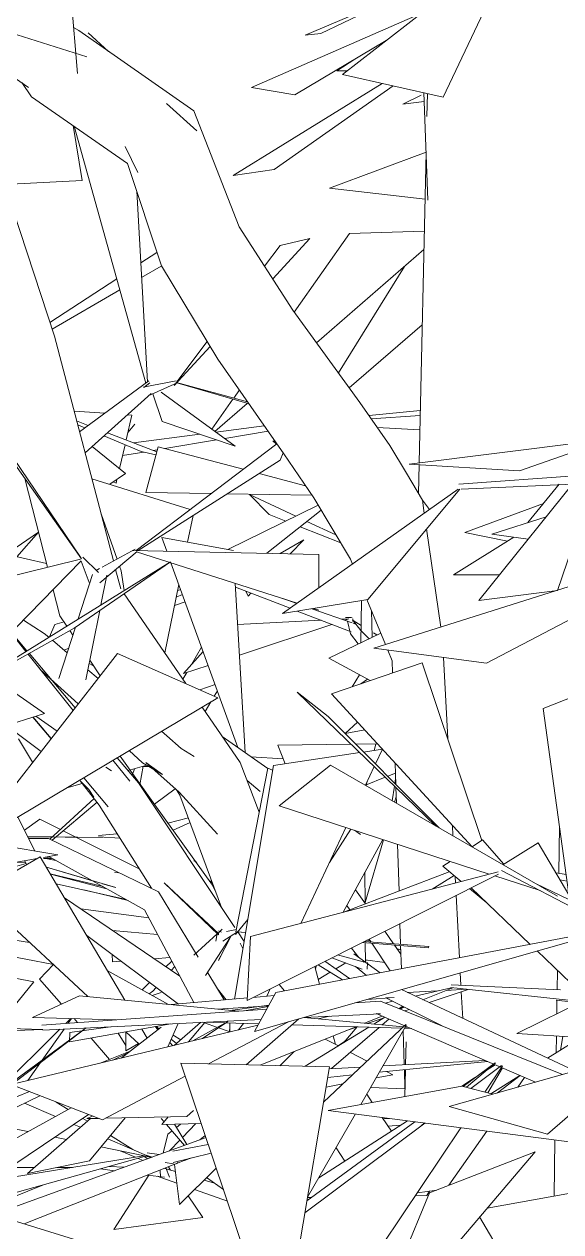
# Model space of a CAD drawing. Header units: millimetres. Extents: x 78096 to 288885, y -20632 to 149556.
# Drawn here: x 250580 to 250810, y 94687 to 95204 of the extents above; entities that cross this region are included whole.
import ezdxf

# ---------------------------------------------------------------- set-up
doc = ezdxf.new("R2010")
doc.units = ezdxf.units.MM
doc.layers.add('G-IMPT', color=8, linetype='Continuous', lineweight=9)
doc.layers.add('L-PLNT', color=71, linetype='Continuous', lineweight=9)

# ---------------------------------------------------------------- blocks, each defined once
blk = doc.blocks.new('ZZ-V - Tree Broadleaf 1 - 3dtree rotund SIMPLU-4826059-TOMH A-A')
at = {"layer": 'G-IMPT'}
for p, q in [((25019.56, 95182.87), (25088.32, 95236.52)), ((25092.55, 95236.17), (25062.75, 95173.19)), ((25019.56, 95182.87), (25062.75, 95173.19)), ((25048.18, 95015.93), (25134.34, 95026.65)), ((25133.22, 95026.26), (25078.02, 94957.4)), ((25095.38, 95012.94), (25134.34, 95026.65)), ((25111.63, 94961.78), (25133.82, 95027.01)), ((25048.18, 95015.93), (25095.38, 95012.94)), ((25121.02, 95011.04), (25069.37, 95007.24)), ((24993.91, 94951.86), (25069.18, 95005.15)), ((25030.42, 94957.94), (25069.8, 95005.2)), ((25118.06, 95007.34), (25070.37, 95005.14)), ((25098.98, 94990.81), (25112.38, 95007.24)), ((25072.02, 94986.52), (25105.68, 94999.02)), ((25106.79, 94993.29), (25083.52, 94985.88)), ((25033.06, 94936.97), (25183, 94984.4)), ((25067.18, 94968.44), (25093.01, 94984.56)), ((25072.02, 94986.52), (25090.32, 94982.88)), ((25183.27, 94983.93), (25081.2, 94930.56)), ((25099.11, 94983.71), (25083.52, 94985.88)), ((25086.86, 94968.43), (25067.18, 94968.44)), ((25030.42, 94957.94), (24993.91, 94951.86)), ((25111.63, 94961.78), (25078.02, 94957.4)), ((25033.06, 94936.97), (25081.2, 94930.56)), ((25105.53, 94911.18), (25146.85, 94927.46)), ((25105.53, 94911.18), (25117.13, 94827.31)), ((24992.38, 94869.52), (25014.47, 94886.9)), ((25014.47, 94886.9), (25111.7, 94830.69)), ((24992.38, 94869.52), (25082.44, 94840.21)), ((25079.59, 94854.82), (25075.09, 94851.85)), ((25079.59, 94854.82), (25088.67, 94844.43)), ((25088.31, 94844.21), (25103.37, 94853.59)), ((25103.37, 94853.59), (25116.57, 94831.35)), ((25065.69, 94845.66), (25062.53, 94843.58)), ((25070.4, 94837.06), (25062.53, 94843.58)), ((25086.36, 94840.25), (24978.79, 94786.08)), ((24980.14, 94813.43), (25086.22, 94841.2)), ((25084.77, 94839.45), (25104.27, 94833.11)), ((25087.64, 94841.68), (25206.13, 94780.26)), ((25081.43, 94827.92), (25074.04, 94834.05)), ((25074.7, 94834.38), (25100.02, 94810.09)), ((25102.19, 94836.19), (25116.87, 94829.14)), ((24980.14, 94813.43), (24978.79, 94786.08)), ((24981.84, 94772.74), (25136.39, 94816.82)), ((24991.02, 94789.45), (25136.17, 94816.93)), ((25102.94, 94807.28), (25147.14, 94764.9)), ((24906.89, 94788.04), (24886.79, 94778.8)), ((24906.89, 94788.04), (24975.1, 94781.48)), ((24978.84, 94787.16), (24946.18, 94784.26)), ((24990.32, 94788.18), (24981.37, 94787.38)), ((24991.02, 94789.45), (24981.84, 94772.74)), ((25041.73, 94787.26), (25030.08, 94786.5)), ((25041.73, 94787.26), (25038.1, 94787.24)), ((25038.1, 94787.24), (25062.29, 94775.13)), ((25044.79, 94790.7), (25119.06, 94755.89)), ((24987.11, 94782.33), (24890.72, 94775.5)), ((24987.89, 94783.76), (24966.13, 94782.34)), ((24988.08, 94784.11), (24971.47, 94781.83)), ((24977.57, 94781.66), (24987.73, 94783.47)), ((25035.82, 94785.78), (25024.82, 94785)), ((25035.82, 94785.78), (25113.82, 94754.4)), ((25043.8, 94782.57), (25045.43, 94783.58)), ((25045.7, 94783.44), (25044.41, 94782.33)), ((24886.79, 94778.8), (24922.55, 94777.76)), ((24984.68, 94777.91), (24891.22, 94773.37)), ((24901.04, 94776.24), (24903.15, 94778.32)), ((24902.01, 94776.3), (24903.42, 94778.32)), ((24902.61, 94768.29), (24946.04, 94776.03)), ((24944.74, 94766.14), (24949.14, 94776.18)), ((24947.49, 94766.81), (24958.77, 94776.65)), ((24953.6, 94768.28), (24960.59, 94776.65)), ((24955.38, 94768.7), (24970.47, 94777)), ((24959.44, 94776.69), (24983.62, 94775.98)), ((24959.54, 94769.71), (24970.47, 94777)), ((24962.17, 94758.89), (24996.09, 94776.81)), ((24975.01, 94773.43), (24977.22, 94776.17)), ((24978.26, 94758.49), (25000.84, 94778.16)), ((24996.32, 94776.87), (24995.15, 94776.31)), ((25003.04, 94778.79), (25045.62, 94774.69)), ((25035.83, 94780.4), (25003.11, 94778.81)), ((25011.47, 94742.44), (25046.73, 94775.74)), ((25027.42, 94741.49), (25047.02, 94775.62)), ((25032.98, 94775.91), (25037.73, 94778.84)), ((25034.06, 94780.42), (25102.19, 94751.08)), ((25034.06, 94780.42), (25035.83, 94780.4)), ((25039.49, 94778.08), (25036.57, 94775.57)), ((25107.43, 94761.34), (25133.66, 94777.83)), ((24891.16, 94773.65), (24830.44, 94775.29)), ((24838.86, 94722.37), (24909.69, 94774.27)), ((24909.7, 94774.27), (24839.78, 94721.27)), ((24840.82, 94771.62), (24891.17, 94773.61)), ((24868.99, 94744.45), (24898.51, 94773.72)), ((24877.66, 94750), (24983.31, 94775.43)), ((24890.95, 94760.54), (24900.26, 94773.81)), ((24902.61, 94768.29), (24902.82, 94772.39)), ((24920.19, 94774.78), (24902.82, 94772.39)), ((24924.78, 94761.34), (24941.92, 94774.65)), ((24997.86, 94775.57), (25045.09, 94774.19)), ((25003.64, 94757.85), (25030.86, 94774.61)), ((25035.31, 94774.48), (25014.88, 94756.85)), ((25046.19, 94774.16), (25049.12, 94774.08)), ((25046.45, 94774.62), (25047.85, 94774.48)), ((25036.91, 94758.01), (25080.71, 94760.33)), ((25146.39, 94763.69), (25065.33, 94740.56)), ((25107.43, 94728.8), (25147.69, 94763.8)), ((24884.75, 94751.7), (24890.22, 94759.5)), ((25014.02, 94757.59), (24950.34, 94759.19)), ((24950.34, 94759.19), (24978.49, 94675.69)), ((25014.02, 94757.59), (25000.43, 94676.99)), ((25013.89, 94756.8), (25027.43, 94757.51)), ((25035.35, 94755.29), (25081.81, 94759.86)), ((25071.22, 94749.25), (25085.01, 94759.38)), ((25085.09, 94759.34), (25072.72, 94748.85)), ((25087.74, 94758.21), (25074.6, 94748.35)), ((25080.49, 94746.78), (25088.05, 94758.07)), ((25081.61, 94756.39), (25084.92, 94758.52)), ((25081.81, 94746.43), (25088.15, 94757.13)), ((24877.66, 94750), (24916.69, 94734.88)), ((24916.69, 94734.88), (24952.21, 94753.64)), ((25013.27, 94753.12), (25023.88, 94754.16)), ((25070.7, 94749.4), (25076.32, 94753)), ((25083.13, 94746.07), (25095.61, 94753.92)), ((25086.03, 94746.47), (25095.64, 94753.9)), ((25094.62, 94748.92), (25097.53, 94753.09)), ((25070.7, 94749.39), (25013.46, 94738.94)), ((25070.7, 94749.39), (25083.91, 94745.86)), ((24853.31, 94712.57), (24903.3, 94740.06)), ((25107.43, 94728.8), (25065.33, 94740.56)), ((24870.43, 94710.21), (24910.8, 94737.16)), ((24884.66, 94711.92), (24911.6, 94735.44)), ((24912.4, 94736.54), (24910.04, 94735.41)), ((24915.03, 94735.52), (24910.04, 94735.41)), ((24911.13, 94717.37), (24926.49, 94735.78)), ((24952.88, 94736.37), (24918.05, 94735.59)), ((24942.15, 94732.84), (24944.86, 94736.19)), ((24952.88, 94736.37), (24955.73, 94738.86)), ((25004.61, 94701.76), (25025.09, 94737.42)), ((25009.38, 94710.07), (25047.48, 94734.5)), ((25197.35, 94714.96), (25013.46, 94738.94)), ((24942.15, 94732.84), (24959.05, 94733.35)), ((25054.84, 94733.54), (25003.47, 94695.02)), ((25004.34, 94700.17), (25050.57, 94734.1)), ((25036.57, 94681.14), (25070.29, 94731.53)), ((25054.7, 94733.56), (25053.44, 94732.49)), ((25065.19, 94706.86), (25081.43, 94730.07)), ((25102.07, 94721.23), (25056.82, 94703.6)), ((25102.07, 94721.23), (25058.5, 94669.98)), ((24911.13, 94717.37), (24884.66, 94711.92)), ((25044.25, 94673.41), (25056.82, 94703.6)), ((25059.98, 94704.83), (25051.67, 94703.7)), ((25055.73, 94702.48), (25056.88, 94704.41)), ((25125.15, 94704.93), (25081.57, 94697.12)), ((25006.28, 94701.59), (25004.58, 94701.56)), ((25055.73, 94702.48), (25050.79, 94702.39)), ((25078.33, 94693.3), (25108.24, 94642.82))]:
    blk.add_line(p, q, dxfattribs=at)
blk = doc.blocks.new('ZZ-V - Tree Broadleaf 2 - 3dtree rotund SIMPLU-4826084-TOMH A-A')
at = {"layer": 'G-IMPT'}
for p, q in [((25045.42, 95170.18), (25053.33, 95174.04)), ((25045.42, 95170.18), (25054.51, 95171.21)), ((24904.6, 95160.64), (24935.31, 95050.55)), ((24896.15, 95070.7), (24875.59, 95133.35)), ((24936.04, 95051.08), (24931.42, 95132.85)), ((25005.61, 95112.53), (24989.67, 95095.29)), ((25005.61, 95112.53), (24992.86, 95109.57)), ((24992.86, 95109.57), (24986.17, 95100.73)), ((24907.7, 94975.3), (24835.96, 95077.06)), ((24921.43, 94974.38), (24896.15, 95070.7)), ((24962.89, 95066.32), (24947.46, 95049.63)), ((24961.65, 95068.37), (24948.58, 95051.11)), ((24851.89, 95057.75), (24907.34, 94976.05)), ((24936.64, 95051.52), (24906.9, 95029.73)), ((24948.25, 95051.64), (24934.11, 95048.87)), ((24937.06, 95050.76), (24934.48, 95048.78)), ((24948.8, 95050.76), (24936.26, 95045.12)), ((24948.39, 95050.86), (24947.46, 95049.63)), ((24978.92, 95042.57), (24948.39, 95050.86)), ((24979.56, 95041.65), (24948.61, 95050.76)), ((24937.53, 95046.15), (24909.26, 95020.75)), ((24942.26, 95034.15), (24938.27, 95046.02)), ((24941.92, 95046.68), (24973.65, 95023.58)), ((24942.26, 95034.15), (24973.65, 95023.58)), ((24991.45, 95024.56), (24931.2, 94978.91)), ((24989.72, 95025.87), (24991.33, 95024.46)), ((24989.72, 95025.87), (24991.4, 95024.52)), ((24912.29, 95023.47), (24926.64, 95011.83)), ((24935.3, 95003.66), (24940.58, 95023.33)), ((24940.58, 95023.33), (24977.08, 95013.67)), ((24994.11, 95020.72), (24992.91, 95017.58)), ((24992.91, 95017.58), (24931.96, 94978.89)), ((24893.21, 94971.68), (24883.46, 95009.68)), ((24954.36, 94996.45), (24912.17, 95009.65)), ((24919.85, 95007.25), (24926.64, 95011.83)), ((24983.9, 95011.86), (25003.73, 95006.62)), ((24935.3, 95003.66), (24963.35, 95003.26)), ((24970.2, 95003.16), (25006.44, 95002.64)), ((24970.43, 94979.28), (25009.15, 94998.27)), ((24988.19, 94994.26), (24979.74, 95002.85)), ((24979.74, 95002.85), (24999.57, 94993.57)), ((24922.98, 94975.21), (24916.13, 94994.58)), ((24955.55, 94993.87), (24953.2, 94982.39)), ((25010.41, 94996.15), (24987.14, 94977.66)), ((24988.19, 94994.26), (24995.26, 94991.45)), ((25001.42, 94989), (25018.8, 94982.09)), ((25004.35, 94991.33), (25016.74, 94985.53)), ((24862.82, 94968.74), (24889.36, 94986.67)), ((24972.81, 94978.85), (24942.2, 94984.38)), ((24944.28, 94978.62), (24942.2, 94984.38)), ((24992.91, 94977.53), (25003.06, 94983.41)), ((24997.12, 94977.44), (25003.06, 94983.41)), ((24931.54, 94978.41), (24915.58, 94965.04)), ((24930.71, 94979.44), (24916.67, 94971.76)), ((24929.53, 94978.94), (25009.44, 94977.16)), ((25000.18, 94956.3), (24931.36, 94978.36)), ((24907.3, 94975.13), (24851.81, 94961.56)), ((24945.82, 94974.03), (24867.95, 94925.72)), ((24875.4, 94977.23), (24892.78, 94973.34)), ((24879.68, 94945.67), (24907.68, 94974.38)), ((24904.65, 94945.66), (24945.82, 94974.03)), ((24907.6, 94974.3), (24911.02, 94965.14)), ((24908.32, 94975.99), (24915.08, 94969.4)), ((24974.71, 94894.51), (24946.08, 94973.64)), ((25009.47, 94962.87), (25009.44, 94977.16)), ((24912.46, 94968.55), (24906.33, 94949.54)), ((24915.47, 94971.1), (24914.05, 94970.33)), ((24918.6, 94968.27), (24916.04, 94955.56)), ((24924.56, 94962.44), (24922.38, 94970.74)), ((24924.76, 94970.19), (24924.06, 94972.15)), ((24926.01, 94961.75), (24924.76, 94970.19)), ((24898.54, 94950.88), (24895.67, 94962.07)), ((24949.47, 94964.26), (24943.46, 94934.98)), ((24950.24, 94962.14), (24948.97, 94961.79)), ((24973.62, 94964.81), (24977.85, 94892.28)), ((24973.72, 94963.14), (24997.1, 94954.12)), ((24952.52, 94921.81), (24925.99, 94960.37)), ((24947.63, 94955.27), (24952.16, 94956.85)), ((24948.36, 94958.83), (24950.99, 94960.07)), ((24979.1, 94959.31), (24978.13, 94961.44)), ((24979.1, 94959.31), (24980.36, 94960.58)), ((24994.06, 94958.26), (25000.01, 94956.18)), ((25027.77, 94957.49), (25027.43, 94939.35)), ((24915.56, 94953.18), (24909.58, 94923.46)), ((25000.22, 94952.91), (25023.3, 94944.01)), ((25006.41, 94953.94), (25023.7, 94947.89)), ((25009.48, 94953.32), (25007.16, 94954.07)), ((25031.93, 94953.23), (25032.23, 94941.69)), ((24883.9, 94935.62), (24872.62, 94949.7)), ((24884.35, 94935.9), (24872.74, 94949.63)), ((24891.8, 94943.32), (24882.88, 94948.95)), ((24894, 94941.88), (24896.26, 94947.17)), ((24900.28, 94948.29), (24896.26, 94947.17)), ((24901.46, 94946.51), (24898.54, 94950.88)), ((25010.44, 94948.97), (24974.65, 94947.11)), ((24975.41, 94934.06), (25015.05, 94947.19)), ((25022.27, 94949.58), (25019.32, 94949.43)), ((25020.53, 94949), (25022.27, 94949.58)), ((25020.83, 94950.23), (25023.22, 94950.19)), ((25023.04, 94943.15), (25021.68, 94948.52)), ((25023.73, 94949.99), (25022.69, 94950.19)), ((25027.44, 94944.59), (25023.89, 94949.21)), ((25024.04, 94949.55), (25023.93, 94948.41)), ((25024.13, 94947.74), (25025.32, 94947.33)), ((25027.57, 94946.78), (25024.16, 94948.86)), ((24904.65, 94945.66), (24868.43, 94925.38)), ((24893.72, 94941.71), (24891.8, 94943.32)), ((24905.21, 94946.04), (24898.09, 94923.97)), ((24904.09, 94942.59), (24902.75, 94944.59)), ((25013.75, 94932.7), (25035.93, 94943.49)), ((25026.35, 94938.83), (25023.04, 94943.15)), ((25030.98, 94941.08), (25027.44, 94944.59)), ((25034.28, 94942.69), (25032.85, 94943.56)), ((24901.67, 94935.08), (24895.28, 94940.41)), ((24900.37, 94936.16), (24902.32, 94937.08)), ((24959.19, 94937.41), (24954.88, 94930.01)), ((24865.72, 94861.04), (24923.17, 94934.71)), ((24904.16, 94910.32), (24884.77, 94934.53)), ((24905.03, 94911.44), (24885.27, 94934.81)), ((24915.74, 94925.18), (24911.27, 94931.86)), ((24966.21, 94915.8), (24923.17, 94934.71)), ((24951.46, 94926.12), (24959.83, 94935.62)), ((25013.75, 94932.7), (25031.43, 94923.13)), ((24891.87, 94908.99), (24860.7, 94930.79)), ((24904.15, 94910.32), (24888.84, 94929.42)), ((24906.32, 94913.1), (24890.09, 94927.88)), ((24914.87, 94924.06), (24910.45, 94927.76)), ((24910.97, 94930.38), (24912.86, 94929.48)), ((24952.9, 94926.6), (24951.22, 94923.7)), ((24951.46, 94926.12), (24962.01, 94929.61)), ((24964.96, 94921.45), (24958.46, 94919.2)), ((25023.77, 94920.5), (25026.85, 94925.61)), ((25030.26, 94923.76), (25027.43, 94921.75)), ((24966.21, 94915.8), (24864.93, 94855.41)), ((24965.96, 94918.69), (24964.66, 94916.48)), ((24975.78, 94888.01), (24959.44, 94911.76)), ((24963.21, 94914.01), (24960.76, 94909.84)), ((24860.3, 94898.97), (24891.87, 94908.99)), ((24894.7, 94898.2), (24886.95, 94907.43)), ((24894.73, 94898.25), (24887.02, 94907.46)), ((24897.26, 94901.48), (24888.17, 94907.82)), ((25026.03, 94905.32), (25020.76, 94900.43)), ((24890.41, 94892.7), (24875.58, 94903.82)), ((24944.38, 94899.45), (24942.05, 94901.39)), ((25020.76, 94900.43), (25029.1, 94901.98)), ((24880.77, 94898.2), (24886.83, 94888.11)), ((24950.5, 94894.08), (24944.38, 94899.45)), ((24968.06, 94899.23), (24987.52, 94885.41)), ((24991.8, 94895.51), (25023.19, 94895.88)), ((24991.8, 94895.51), (24994.94, 94887.52)), ((25025.22, 94895.91), (25034.57, 94896.02)), ((25033.19, 94893.21), (25033.79, 94895.87)), ((24932.23, 94879.27), (24923.08, 94890.09)), ((24939.18, 94869.87), (24924.27, 94890.79)), ((24933.94, 94887.95), (24928.23, 94893.15)), ((24950.5, 94894.08), (24955.99, 94890.53)), ((24994.11, 94889.63), (24980.35, 94890.5)), ((24918.16, 94886.04), (24920.54, 94884.43)), ((24928.47, 94879.96), (24921.24, 94888.99)), ((24928.47, 94879.96), (24921.24, 94888.99)), ((24927.74, 94884.58), (24935.81, 94886.84)), ((24930.44, 94885.33), (24929.48, 94882.52)), ((24934.21, 94886.39), (24932.72, 94878.53)), ((24942.45, 94882.91), (24933.94, 94887.95)), ((24936.62, 94886.36), (24934.2, 94886.37)), ((24942.45, 94882.91), (24935.25, 94888.09)), ((24949.56, 94875.33), (24935.25, 94888.09)), ((24973.93, 94815.5), (24987.57, 94885.66)), ((24983.9, 94866.77), (24975.78, 94888.01)), ((24989.6, 94884.73), (24987.57, 94885.66)), ((24915.38, 94869.79), (24907.14, 94880.15)), ((24910.91, 94876.46), (24907.68, 94879.74)), ((24919.14, 94869.09), (24908.71, 94881.52)), ((24919.14, 94869.09), (24908.73, 94881.53)), ((24973.43, 94817.36), (24932.23, 94879.27)), ((24978.74, 94880.26), (24984.29, 94875.67)), ((25029.44, 94878.33), (25037.87, 94881.72)), ((25029.77, 94878.05), (25030.2, 94879.97)), ((25038.94, 94882.14), (25042.27, 94883.48)), ((25042.02, 94879.05), (25042.34, 94881.09)), ((24901.5, 94877.22), (24908.02, 94879.05)), ((24910.91, 94876.46), (24912.98, 94873.11)), ((24947.9, 94876.81), (24938.96, 94870.11)), ((24949.94, 94874.09), (24948.44, 94876.33)), ((24949.56, 94875.33), (24966.03, 94857.25)), ((24967.76, 94825.89), (24949.94, 94874.09)), ((25040.85, 94871.65), (25041.84, 94877.89)), ((24937.7, 94834.11), (24915.38, 94869.79)), ((24963.91, 94835.4), (24939.18, 94869.87)), ((24880.48, 94864.68), (24887.82, 94850.1)), ((24953.54, 94864.35), (24944.8, 94862.03)), ((24954.28, 94862.35), (24946.99, 94858.99)), ((25013.93, 94845.18), (25023.07, 94859.53)), ((25024.73, 94858.99), (25027.29, 94857.17)), ((24897.61, 94848.45), (24847.28, 94856.96)), ((24884.68, 94856.33), (24916.77, 94855.96)), ((24884.74, 94856.21), (24916.77, 94855.96)), ((24893.64, 94855.42), (24885.14, 94855.43)), ((24940.76, 94832.63), (24893.64, 94855.42)), ((24924.28, 94855.57), (24915.03, 94856.17)), ((24915.03, 94856.17), (24924.3, 94855.54)), ((24915.07, 94856.8), (24923.08, 94857.48)), ((24915.09, 94856.13), (24924.28, 94855.56)), ((25019.88, 94823.83), (25036.82, 94855.05)), ((24897.61, 94848.45), (24891.46, 94847.35)), ((24850.25, 94835.07), (24884.02, 94844.74)), ((24888.82, 94846.88), (24868.44, 94843.27)), ((24879.08, 94845.16), (24883.73, 94845.34)), ((24883.45, 94845.93), (24884.24, 94844.26)), ((24894.9, 94846.89), (24891.46, 94846.9)), ((24894.9, 94846.89), (24892.33, 94847.51)), ((24892.51, 94846.9), (24896.82, 94846.05)), ((24922.41, 94834.46), (24892.72, 94843.21)), ((24892.72, 94843.21), (24912.4, 94837.39)), ((24892.72, 94843.2), (24922.41, 94834.46)), ((24934.75, 94824.96), (24893.74, 94847.76)), ((24955.89, 94845.87), (24957.16, 94845.29)), ((24921.94, 94841.09), (24923.76, 94840.74)), ((25029.18, 94840.97), (25029.24, 94827.64)), ((24916.75, 94836.1), (24921.85, 94834.59)), ((24957.76, 94804.63), (24940.76, 94832.63)), ((24966.4, 94814.21), (24943.24, 94836.51)), ((24966.41, 94814.82), (24943.24, 94836.51)), ((24962.3, 94837.64), (24963.8, 94836.59)), ((24965.35, 94832.4), (24963.91, 94835.4)), ((25025.11, 94833.47), (25029.4, 94827.42)), ((24900.5, 94830.01), (24949.87, 94796.44)), ((24955.87, 94785.12), (24934.75, 94824.96)), ((25021.48, 94826.79), (25022.75, 94824.86)), ((24885.54, 94810.91), (24837.94, 94818.37)), ((24979.01, 94820.81), (24973.7, 94814.32)), ((24895.77, 94801.4), (24838.06, 94812.8)), ((24909.97, 94813.94), (24949.25, 94784.53)), ((24920.98, 94816.09), (24940.36, 94814.37)), ((24965.86, 94814.6), (24955.82, 94805.42)), ((24971.39, 94813), (24960.93, 94796.69)), ((24965.88, 94814.71), (24965.26, 94811.45)), ((24968, 94816.55), (24966.26, 94814.96)), ((24966.4, 94814.21), (24966.41, 94814.82)), ((24971.82, 94813.71), (24966.42, 94803.23)), ((24966.48, 94815.87), (24967.76, 94815.28)), ((24974.55, 94815.49), (24968.37, 94811.46)), ((24974.09, 94816.4), (24969.82, 94815.67)), ((24974.36, 94815.46), (24978.07, 94815.15)), ((24978.08, 94815.19), (24974.63, 94815.46)), ((24977.44, 94811.34), (24974.67, 94815.51)), ((25031, 94812.38), (25031.84, 94811.11)), ((25037.67, 94815.73), (25041.46, 94810.38)), ((24976.94, 94808.3), (24975.8, 94810.67)), ((25023.36, 94808.53), (25026.61, 94804.48)), ((25028.14, 94810.94), (25056.38, 94808.56)), ((25056.59, 94809.23), (25028.93, 94811.33)), ((25029.32, 94810.84), (25029.36, 94802.51)), ((25032.18, 94810.6), (25040.02, 94798.73)), ((25041.89, 94809.78), (25044.59, 94805.97)), ((25056.59, 94809.23), (25056.38, 94808.56)), ((24921.08, 94802.57), (24920.94, 94805.73)), ((24921.08, 94802.57), (24924.79, 94802.84)), ((24938.91, 94803.9), (24945.65, 94804.4)), ((24967.37, 94805.1), (24966.42, 94803.23)), ((25012.06, 94802.84), (25022.64, 94795.44)), ((25015, 94804.32), (25028.06, 94799.51)), ((25016.7, 94799.6), (25020.96, 94802.19)), ((25017.5, 94805.58), (25029.06, 94802.4)), ((25024.43, 94806.04), (25035.77, 94797.92)), ((25029.78, 94803.08), (25028.39, 94802.49)), ((25037.68, 94802.27), (25029.35, 94803.49)), ((25030.22, 94802.36), (25030.18, 94799.5)), ((24944.96, 94784.38), (24918.81, 94798.94)), ((24968.91, 94786.28), (24961.82, 94797.95)), ((25009.75, 94793), (25007.72, 94800.65)), ((25008.39, 94800.99), (25008, 94799.59)), ((25009.1, 94801.35), (25019.51, 94794.85)), ((25009.21, 94795.04), (25014.27, 94798.12)), ((25025.12, 94800.68), (25029.87, 94796.81)), ((24994.72, 94790.15), (24992.41, 94792.94)), ((24941.92, 94789.43), (24938.09, 94788.21)), ((24969.73, 94786.35), (24965.99, 94791.09)), ((24966, 94774.54), (24960.5, 94776.54)), ((24926.71, 94764.41), (24926.78, 94772.56)), ((24950.25, 94769.22), (24946.97, 94771.23)), ((24971.04, 94772.71), (24966.51, 94774.36)), ((25016.58, 94767.2), (25015.6, 94770.9)), ((25112.91, 94764.79), (25114.01, 94770.63)), ((24926.71, 94764.41), (24932.15, 94767.56)), ((25032.27, 94742.37), (25029.93, 94745.85)), ((25046.32, 94748.23), (25031.61, 94748.78)), ((25040.54, 94730.05), (25036.6, 94735.92)), ((25020.5, 94717.2), (25016.79, 94722.97))]:
    blk.add_line(p, q, dxfattribs=at)
blk = doc.blocks.new('ZZ-V - Tree Broadleaf 2 - 3dtree rotund SIMPLU-4826109-TOMH A-A')
at = {"layer": 'G-IMPT'}
for p, q in [((24893.83, 95329.94), (24905.99, 95183.31)), ((24836.11, 95211.06), (24885.09, 95177.21)), ((24842.51, 95211.66), (24909.98, 95190.47)), ((25039.75, 95215.15), (25003.55, 95199.65)), ((25010.24, 95200.41), (25038.99, 95214.07)), ((24980.56, 95177.33), (25052.83, 95208.83)), ((24906.56, 95201.65), (24904.36, 95202.98)), ((24955.92, 95167.31), (24906.56, 95201.65)), ((24910.58, 95200.66), (24919.36, 95192.75)), ((25010.24, 95200.41), (25003.55, 95199.65)), ((24999.17, 95174.11), (25038.26, 95197.46)), ((25017.12, 95184.41), (25024.85, 95189.45)), ((25017.12, 95184.41), (25021.45, 95184.35)), ((24886.37, 95173.33), (24882.21, 95179.38)), ((24972.71, 95139.62), (25036.58, 95179.05)), ((24980.56, 95177.33), (24999.17, 95174.11)), ((24990.31, 95142.18), (25041.21, 95178.02)), ((25054.36, 95175.07), (25056.2, 95128.93)), ((25055.72, 95164.91), (25055.94, 95174.72)), ((24927.51, 95144.69), (24886.37, 95173.33)), ((24944.22, 95170.36), (24957.11, 95158.75)), ((24975.36, 95117.54), (24955.92, 95167.31)), ((24908.06, 95137.39), (24904.14, 95160.96)), ((24926.41, 95151.98), (24931.91, 95140.87)), ((25014.02, 95134.14), (25055.37, 95149.62)), ((25052.38, 95016.45), (25055.37, 95149.62)), ((24942.01, 95100.79), (24927.51, 95144.69)), ((24990.31, 95142.18), (24972.71, 95139.62)), ((24908.06, 95137.39), (24858.8, 95134.92)), ((25014.02, 95134.14), (25054.92, 95129.35)), ((24998.27, 95081.91), (24975.36, 95117.54)), ((24998.89, 95081.06), (25022.59, 95114.73)), ((25054.61, 95115.65), (25022.59, 95114.73)), ((25054.43, 95107.81), (25008.5, 95067.83)), ((24940.09, 95106.6), (24933.16, 95102.07)), ((24941.92, 95100.74), (24933.51, 95095.9)), ((24966.23, 95060.82), (24942.01, 95100.79)), ((25046.18, 95100.62), (25017.82, 95055)), ((24922.82, 95095.32), (24894.21, 95076.62)), ((24924.16, 95090.51), (24895.14, 95073.78)), ((25027.03, 95042.3), (24998.27, 95081.91)), ((25053.71, 95075.54), (25022.48, 95048.58)), ((24994.43, 95020.27), (24966.23, 95060.82)), ((24972.95, 95044.19), (24975.38, 95047.66)), ((24963.59, 95030.9), (24972.6, 95043.7)), ((24978.71, 95041.9), (24964.94, 95029.92)), ((25039.91, 95023.82), (25027.03, 95042.3)), ((24904.57, 95038.63), (24917.76, 95037.69)), ((24910.68, 95032.5), (24905.67, 95034.43)), ((24926.89, 95026.23), (24929.36, 95036.85)), ((24927.35, 95037), (24929.36, 95036.85)), ((25030.94, 95036.7), (25052.88, 95038.84)), ((25031.92, 95035.29), (25052.83, 95036.76)), ((24909.17, 95031.4), (24906.13, 95032.67)), ((24940, 95021.17), (24918.83, 95029.35)), ((24930.67, 95032.99), (24927.68, 95029.64)), ((24986.08, 95032.28), (24965.37, 95029.61)), ((24987.66, 95030.01), (24969.1, 95026.89)), ((25052.69, 95030.54), (25034.46, 95031.64)), ((24933.29, 95021.33), (24917.32, 95027.99)), ((24924.03, 95013.95), (24926.42, 95024.2)), ((24958.41, 95028.71), (24929.98, 95025.04)), ((24965.57, 95026.3), (24943.43, 95022.58)), ((24934.4, 95021.07), (24925.33, 95019.54)), ((24939.64, 95019.84), (24933.29, 95021.33)), ((24940.23, 95022.04), (24938.49, 95021.75)), ((25007.28, 95001.4), (24994.43, 95020.27)), ((25046.92, 95011.98), (25039.91, 95023.82)), ((25052.08, 95003.31), (25052.36, 95015.67)), ((24922.59, 95007.74), (24922.96, 95009.35)), ((25053.81, 95000.4), (25046.92, 95011.98)), ((24922.59, 95007.74), (24921.3, 95008.23)), ((25022.93, 94975.16), (25007.28, 95001.4)), ((25053.81, 95000.4), (25056.9, 94996.46)), ((25053.81, 95000.4), (25054.61, 94994.84)), ((25055.58, 94988.14), (25061.66, 94946.02)), ((24889.37, 94986.66), (24880.03, 94976.19)), ((25023.81, 94973.03), (25022.93, 94975.16)), ((25037.97, 94938.53), (25030.03, 94957.87)), ((25040.83, 94931.57), (25038.93, 94936.19)), ((25040.83, 94931.57), (25040.98, 94926.41)), ((25062.77, 94933.01), (25064.63, 94898.29)), ((25014.89, 94917.45), (25053.73, 94930.79)), ((25079.28, 94854.62), (25053.73, 94930.79)), ((25013.36, 94907.8), (25000.08, 94918.18)), ((25000.08, 94918.18), (25059.46, 94860.89)), ((25014.89, 94917.45), (25075.11, 94851.87)), ((25013.36, 94907.8), (25061.03, 94859.98)), ((24989.94, 94886.77), (25026.93, 94892.28)), ((25028.59, 94892.52), (25036.64, 94893.72)), ((25033.68, 94887.41), (25036.64, 94893.72)), ((24989.94, 94886.77), (24973.35, 94786.67)), ((25029.41, 94878.26), (25033.15, 94886.27)), ((25042.14, 94887.78), (25042.41, 94878.66)), ((25042.45, 94877.3), (25042.66, 94870.6)), ((24913.15, 94872.6), (24894.25, 94855.12)), ((24914.41, 94871.02), (24895.12, 94854.7)), ((25041.9, 94871.04), (25042.57, 94873.32)), ((24883.33, 94859.03), (24889.89, 94863.75)), ((24898.78, 94859.3), (24889.89, 94863.75)), ((24932.49, 94842.44), (24899.9, 94858.74)), ((25001.72, 94819.08), (25020.96, 94860.22)), ((25066.63, 94861.11), (25066.87, 94856.6)), ((25112.21, 94840.51), (25112.5, 94860.76)), ((25029.24, 94828.07), (25037.16, 94854.94)), ((25043.18, 94852.98), (25043.78, 94832.96)), ((24862.87, 94831.99), (24890.11, 94847.63)), ((24890.11, 94847.63), (24926.34, 94786.17)), ((24894.4, 94840.36), (24916.98, 94834.84)), ((24918.62, 94833.93), (24894.53, 94840.14)), ((25020.48, 94823.99), (25065.34, 94841.25)), ((25067.38, 94839.57), (25058.05, 94833.82)), ((25067.8, 94839.21), (25067.95, 94836.42)), ((25111.02, 94840.71), (25115.37, 94839.98)), ((25112.75, 94837.79), (25115.77, 94837.16)), ((24896.92, 94836.07), (24926.94, 94829.3)), ((24927.68, 94828.89), (24908.78, 94833.4)), ((24862.87, 94831.99), (24910.5, 94787.7)), ((25068.24, 94831.13), (25069.68, 94804.34)), ((24907.42, 94825.3), (24936.64, 94821.4)), ((25044.2, 94819.02), (25044.47, 94810.15)), ((25031.65, 94811.4), (25029.99, 94811.87)), ((25044.54, 94807.77), (25043.01, 94808.2)), ((25044.48, 94809.56), (25044.78, 94799.63)), ((24823.76, 94806.31), (24887.37, 94794.04)), ((24943.87, 94800.52), (24946.41, 94802.97)), ((24895.72, 94801.41), (24889.81, 94795.17)), ((24947.67, 94800.59), (24946.19, 94798.94)), ((25070.02, 94797.9), (25070.31, 94792.58)), ((25111.5, 94790.64), (25111.62, 94798.97)), ((24887.37, 94794.04), (24871.11, 94774.19)), ((24899.14, 94784.48), (24889.81, 94795.17)), ((24933.68, 94790.66), (24936.9, 94793.77)), ((24939.7, 94791.68), (24938.27, 94790.08)), ((25050.69, 94787.93), (25066.06, 94791.54)), ((25054.05, 94786.35), (25066.79, 94791.47)), ((25065.98, 94791.55), (25126.07, 94785.1)), ((25066.13, 94792.77), (25112.97, 94790.57)), ((24936.77, 94788.94), (24938.27, 94790.08)), ((24987.14, 94787.9), (24988.6, 94791.02)), ((25047.43, 94789.46), (25060.16, 94790.15)), ((25056.66, 94785.13), (25073.36, 94790.77)), ((25064.04, 94790.37), (25072.65, 94790.84)), ((25070.46, 94789.79), (25071.07, 94778.38)), ((25124.35, 94786.76), (25094.22, 94771.84)), ((25111.04, 94786.15), (25120.93, 94785.07)), ((25111.35, 94780.32), (25111.43, 94786.13)), ((25037.92, 94784.94), (25041.18, 94785.7)), ((25044.73, 94782.61), (25046.19, 94783.19)), ((25046.21, 94781.6), (25048.1, 94782.24)), ((24906.03, 94776.59), (24904.55, 94778.28)), ((24971.26, 94776.34), (24971.31, 94772.54)), ((25009.18, 94778.2), (25014.06, 94779.34)), ((25029.02, 94776.29), (25036.58, 94779.33)), ((25030.17, 94776.18), (25037.37, 94778.61)), ((24923.46, 94772.01), (24926.73, 94766.71)), ((24926.74, 94772.59), (24932.45, 94767.29)), ((24933.62, 94773.82), (24935.89, 94769.97)), ((24940.52, 94773.56), (24939.32, 94774.84)), ((24940.96, 94773.9), (24939.76, 94774.91)), ((24971.29, 94774.21), (24971, 94772.46)), ((24984.34, 94758.33), (25025.24, 94774.77)), ((25025.79, 94774.7), (25020.13, 94768)), ((25021.25, 94773.17), (25025.94, 94774.75)), ((25045.58, 94773.1), (25046.01, 94758.49)), ((25121.48, 94770.18), (25094.22, 94771.84)), ((25111.11, 94763.66), (25111.21, 94770.8)), ((24919.81, 94760.8), (24911.83, 94769.94)), ((24946.92, 94766.67), (24945.6, 94768.1)), ((24948.41, 94767.61), (24946.2, 94769.47)), ((25017.79, 94766.56), (25012.19, 94769.53)), ((25020.8, 94768.8), (25017.69, 94766.61)), ((25046.57, 94758.52), (25046.79, 94768.39)), ((24915.75, 94759.16), (24928.67, 94764.36)), ((24921.21, 94760.48), (24927.83, 94763.7)), ((24992.73, 94758.12), (24998.8, 94764.14)), ((25030.09, 94760.02), (25022.95, 94763.81)), ((25041.1, 94754.18), (25038.43, 94755.59)), ((25046.08, 94756.34), (25046.33, 94748.01)), ((25046.26, 94744.93), (25046.52, 94756.39)), ((25019.76, 94750.27), (25012.57, 94748.95)), ((25041.1, 94754.18), (25033.96, 94752.87)), ((24875.18, 94738.07), (24889.93, 94745.25)), ((24879.87, 94744.74), (24885.44, 94746.98)), ((24883.29, 94742.02), (24896.56, 94736.36)), ((24896.96, 94742.52), (24902.04, 94739.37)), ((24908.3, 94735.49), (24910.26, 94734.28)), ((24943.14, 94734.06), (24941.92, 94735.46)), ((25039.63, 94735.52), (25037.03, 94735.27)), ((24871.4, 94732.67), (24884.77, 94729.88)), ((24904.51, 94732.96), (24907.36, 94731.74)), ((24951.95, 94723.96), (24944.15, 94732.9)), ((24944.78, 94728.77), (24946.54, 94730.16)), ((24947.56, 94733.01), (24952.93, 94724.31)), ((24948.4, 94731.64), (24950.22, 94733.09)), ((24951.04, 94727.37), (24956.73, 94733.28)), ((25039.05, 94732.26), (25044.51, 94732.6)), ((24961.1, 94727.27), (24870.02, 94694.35)), ((24896.28, 94727.47), (24901.27, 94726.43)), ((24918.98, 94726.78), (24937.61, 94718.83)), ((24920.13, 94728.15), (24929.76, 94722.18)), ((24944.78, 94728.77), (24942.72, 94720.62)), ((24945.49, 94721.63), (24949.95, 94726.25)), ((24962.07, 94724.38), (24946.87, 94721.43)), ((24958.5, 94726.33), (24960.79, 94728.2)), ((25110.23, 94702.26), (25110.57, 94726.27)), ((24934.34, 94719.44), (24838.79, 94703.95)), ((24858.54, 94697.88), (24935.71, 94719.44)), ((24916.1, 94723.33), (24934.72, 94719.44)), ((24924.25, 94721.62), (24930.89, 94718.88)), ((24934.66, 94719.14), (24936.12, 94718.24)), ((24935.29, 94719.32), (24937.61, 94718.83)), ((24935.5, 94719.7), (24938.09, 94718.95)), ((24935.95, 94720.72), (24941.09, 94720.03)), ((24963.32, 94720.68), (24946.99, 94716.62)), ((24887.6, 94714.48), (24876.8, 94714.46)), ((24953.94, 94718.33), (24883.23, 94690.29)), ((24903.96, 94714.51), (24897.21, 94714.5)), ((24915.85, 94713.89), (24921.89, 94713.1)), ((24919.67, 94714.95), (24926.02, 94714.59)), ((24932.03, 94718.41), (24934.15, 94717.53)), ((24943.41, 94714.07), (24947.99, 94712.71)), ((24947.13, 94716.08), (24943.64, 94716.59)), ((24943.87, 94714.34), (24945.45, 94710.3)), ((24944.96, 94714.77), (24945.94, 94713.32)), ((24949.71, 94698.69), (24947.61, 94715.82)), ((24948.45, 94716.07), (24949.06, 94716.59)), ((24965.49, 94714.24), (24949.71, 94698.69)), ((24954.9, 94718.59), (24951.94, 94717.54)), ((24818.66, 94710.14), (24938.43, 94673.31)), ((24921.67, 94687.87), (24936.53, 94711.18)), ((24936.06, 94711.24), (24943.38, 94710.28)), ((24940.21, 94710.73), (24948.6, 94707.75)), ((24941.43, 94713.37), (24941.66, 94710.3)), ((24960.26, 94709.08), (24964.69, 94707.77)), ((24961.33, 94710.14), (24968.6, 94705.02)), ((24864.29, 94696.11), (24891.54, 94707.1)), ((24956.17, 94705.06), (24970.28, 94700.05)), ((24953.42, 94702.34), (24959.69, 94693.12)), ((24921.67, 94687.87), (24959.69, 94693.12))]:
    blk.add_line(p, q, dxfattribs=at)

msp = doc.modelspace()

# ---------------------------------------------------------------- block references
at = {"layer": 'L-PLNT'}
for name in ['ZZ-V - Tree Broadleaf 1 - 3dtree rotund SIMPLU-4826059-TOMH A-A', 'ZZ-V - Tree Broadleaf 2 - 3dtree rotund SIMPLU-4826109-TOMH A-A', 'ZZ-V - Tree Broadleaf 2 - 3dtree rotund SIMPLU-4826084-TOMH A-A']:
    msp.add_blockref(name, (225696.455, 0), dxfattribs=at)

doc.saveas('drawing.dxf')
